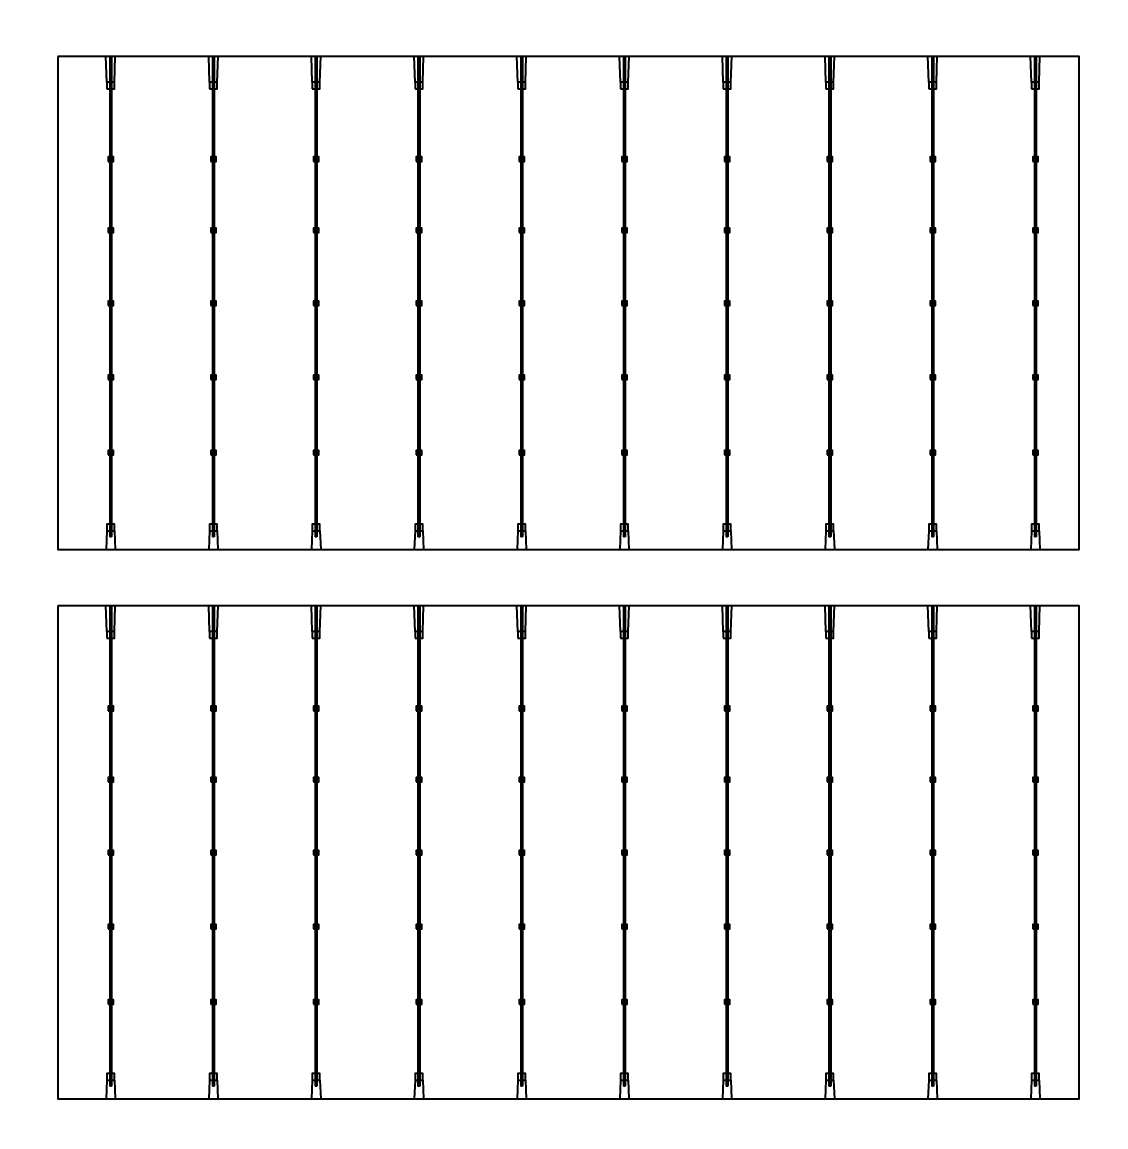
# Model space of a CAD drawing. Header units: millimetres. Extents: x 10297564 to 11610295, y -9287743 to -8409454.
# Drawn here: x 10428762 to 10431307, y -9103410 to -9100815 of the extents above; entities that cross this region are included whole.
import ezdxf

# ---------------------------------------------------------------- set-up
doc = ezdxf.new("R2010")
doc.units = ezdxf.units.MM
doc.header["$LTSCALE"] = 100
doc.layers.add('E1', color=1, linetype='Continuous')
doc.layers.add('Outline', color=5, linetype='Continuous', lineweight=25)
doc.styles.add('HL-S1', font='DotumChe.ttf')
doc.styles.add('MG', font='malgun.ttf')
doc.dimstyles.new('HL-100', dxfattribs={"dimscale": 100, "dimtxt": 3, "dimasz": 4, "dimexe": 2, "dimexo": 2, "dimgap": 1, "dimtad": 1, "dimdec": 0, "dimzin": 0, "dimlunit": 6, "dimtxsty": 'HL-S1', "dimblk": 'DOTSMALL', "dimcen": 4, "dimdle": 2, "dimclrd": 256, "dimclre": 256, "dimclrt": 4, "dimazin": 0, "dimtfac": 1, "dimtdec": 0, "dimtix": 1, "dimtmove": 2, "dimatfit": 3, "dimldrblk": 'DOTSMALL', "dimfxl": 1.5, "dimtolj": 1, "dimtzin": 0, "dimlwd": -1, "dimlwe": -1, "dimarcsym": 0})

# ---------------------------------------------------------------- blocks, each defined once
blk = doc.blocks.new('*D75')
at = {"layer": 'defpoints', "color": 0, "transparency": 16777216}
for p in [(10439230.2, -9073249.8), (10439230.2, -9073249.8), (10423426.7, -9107604.7)]:
    blk.add_point(p, dxfattribs=at)
at = {"layer": 'E1', "color": 1, "transparency": 16777216}
for p, q in [((10439593.6, -9073417), (10439593.6, -9073417)), ((10423593.8, -9107241.3), (10439063, -9073613.2)), ((10423790.1, -9107771.8), (10423790.1, -9107771.8))]:
    blk.add_line(p, q, dxfattribs=at)
for points in [[(10439002.4, -9073585.4), (10439123.6, -9073641.1), (10439230.2, -9073249.8)], [(10423533.3, -9107213.4), (10423654.4, -9107269.1), (10423426.7, -9107604.7)]]:
    blk.add_solid(points, dxfattribs=at)
at = {"layer": 'E1', "color": 7, "transparency": 16777216, "insert": (10430911.1, -9090235.3), "char_height": 500, "attachment_point": 5, "rotation": 65.2972, "style": 'MG'}
blk.add_mtext('\\A1;2711.1', dxfattribs=at)
blk = doc.blocks.new('_DotSmall')
at = {"color": 0, "linetype": 'ByBlock', "const_width": 0.5}
blk.add_lwpolyline([(-0.0625, 0, 1), (0.0625, 0, 1)], format="xyb", close=True, dxfattribs=at)

msp = doc.modelspace()

# ---------------------------------------------------------------- hatches: boundary and pattern name
at = {"true_color": 0x939598}
h = msp.add_hatch(color=252, dxfattribs=at)
h.dxf.hatch_style = 1
h.paths.add_polyline_path([(10428971.8, -9100895.5), (10428967.8, -9100895.5), (10428967.8, -9102023.9), (10428971.8, -9102023.9)])
h = msp.add_hatch(color=252, dxfattribs=at)
h.dxf.hatch_style = 1
h.paths.add_polyline_path([(10429213.1, -9100895.5), (10429209.1, -9100895.5), (10429209.1, -9102023.9), (10429213.1, -9102023.9)])
h = msp.add_hatch(color=252, dxfattribs=at)
h.dxf.hatch_style = 1
h.paths.add_polyline_path([(10429454.4, -9100895.5), (10429450.4, -9100895.5), (10429450.4, -9102023.9), (10429454.4, -9102023.9)])
h = msp.add_hatch(color=252, dxfattribs=at)
h.dxf.hatch_style = 1
h.paths.add_polyline_path([(10429695.7, -9100895.5), (10429691.7, -9100895.5), (10429691.7, -9102023.9), (10429695.7, -9102023.9)])
h = msp.add_hatch(color=252, dxfattribs=at)
h.dxf.hatch_style = 1
h.paths.add_polyline_path([(10429937.1, -9100895.5), (10429933, -9100895.5), (10429933, -9102023.9), (10429937.1, -9102023.9)])
h = msp.add_hatch(color=252, dxfattribs=at)
h.dxf.hatch_style = 1
h.paths.add_polyline_path([(10430178.4, -9100895.5), (10430174.3, -9100895.5), (10430174.3, -9102023.9), (10430178.4, -9102023.9)])
h = msp.add_hatch(color=252, dxfattribs=at)
h.dxf.hatch_style = 1
h.paths.add_polyline_path([(10430419.7, -9100895.5), (10430415.6, -9100895.5), (10430415.6, -9102023.9), (10430419.7, -9102023.9)])
h = msp.add_hatch(color=252, dxfattribs=at)
h.dxf.hatch_style = 1
h.paths.add_polyline_path([(10430661, -9100895.5), (10430656.9, -9100895.5), (10430656.9, -9102023.9), (10430661, -9102023.9)])
h = msp.add_hatch(color=252, dxfattribs=at)
h.dxf.hatch_style = 1
h.paths.add_polyline_path([(10430902.3, -9100895.5), (10430898.2, -9100895.5), (10430898.2, -9102023.9), (10430902.3, -9102023.9)])
h = msp.add_hatch(color=252, dxfattribs=at)
h.dxf.hatch_style = 1
h.paths.add_polyline_path([(10431143.6, -9100895.5), (10431139.5, -9100895.5), (10431139.5, -9102023.9), (10431143.6, -9102023.9)])
h = msp.add_hatch(color=252, dxfattribs=at)
h.dxf.hatch_style = 1
h.paths.add_polyline_path([(10428971.8, -9102185.7), (10428967.8, -9102185.7), (10428967.8, -9103314.1), (10428971.8, -9103314.1)])
h = msp.add_hatch(color=252, dxfattribs=at)
h.dxf.hatch_style = 1
h.paths.add_polyline_path([(10429213.1, -9102185.7), (10429209.1, -9102185.7), (10429209.1, -9103314.1), (10429213.1, -9103314.1)])
h = msp.add_hatch(color=252, dxfattribs=at)
h.dxf.hatch_style = 1
h.paths.add_polyline_path([(10429454.4, -9102185.7), (10429450.4, -9102185.7), (10429450.4, -9103314.1), (10429454.4, -9103314.1)])
h = msp.add_hatch(color=252, dxfattribs=at)
h.dxf.hatch_style = 1
h.paths.add_polyline_path([(10429695.7, -9102185.7), (10429691.7, -9102185.7), (10429691.7, -9103314.1), (10429695.7, -9103314.1)])
h = msp.add_hatch(color=252, dxfattribs=at)
h.dxf.hatch_style = 1
h.paths.add_polyline_path([(10429937.1, -9102185.7), (10429933, -9102185.7), (10429933, -9103314.1), (10429937.1, -9103314.1)])
h = msp.add_hatch(color=252, dxfattribs=at)
h.dxf.hatch_style = 1
h.paths.add_polyline_path([(10430178.4, -9102185.7), (10430174.3, -9102185.7), (10430174.3, -9103314.1), (10430178.4, -9103314.1)])
h = msp.add_hatch(color=252, dxfattribs=at)
h.dxf.hatch_style = 1
h.paths.add_polyline_path([(10430419.7, -9102185.7), (10430415.6, -9102185.7), (10430415.6, -9103314.1), (10430419.7, -9103314.1)])
h = msp.add_hatch(color=252, dxfattribs=at)
h.dxf.hatch_style = 1
h.paths.add_polyline_path([(10430661, -9102185.7), (10430656.9, -9102185.7), (10430656.9, -9103314.1), (10430661, -9103314.1)])
h = msp.add_hatch(color=252, dxfattribs=at)
h.dxf.hatch_style = 1
h.paths.add_polyline_path([(10430902.3, -9102185.7), (10430898.2, -9102185.7), (10430898.2, -9103314.1), (10430902.3, -9103314.1)])
h = msp.add_hatch(color=252, dxfattribs=at)
h.dxf.hatch_style = 1
h.paths.add_polyline_path([(10431143.6, -9102185.7), (10431139.5, -9102185.7), (10431139.5, -9103314.1), (10431143.6, -9103314.1)])

# ---------------------------------------------------------------- linework, layer by layer
for p, q in [((10428960.7, -9100955.8), (10428958.8, -9100895.5)), ((10428967.8, -9100895.5), (10428967.8, -9102023.9)), ((10428971.8, -9100895.5), (10428971.8, -9102023.9)), ((10428978.9, -9100955.8), (10428980.8, -9100895.5)), ((10429202, -9100955.8), (10429200.1, -9100895.5)), ((10429209.1, -9100895.5), (10429209.1, -9102023.9)), ((10429213.1, -9100895.5), (10429213.1, -9102023.9)), ((10429220.2, -9100955.8), (10429222.1, -9100895.5)), ((10429443.4, -9100955.8), (10429441.4, -9100895.5)), ((10429450.4, -9100895.5), (10429450.4, -9102023.9)), ((10429454.4, -9100895.5), (10429454.4, -9102023.9)), ((10429461.5, -9100955.8), (10429463.5, -9100895.5)), ((10429684.7, -9100955.8), (10429682.7, -9100895.5)), ((10429691.7, -9100895.5), (10429691.7, -9102023.9)), ((10429695.7, -9100895.5), (10429695.7, -9102023.9)), ((10429702.8, -9100955.8), (10429704.8, -9100895.5)), ((10429926, -9100955.8), (10429924, -9100895.5)), ((10429933, -9100895.5), (10429933, -9102023.9)), ((10429937.1, -9100895.5), (10429937.1, -9102023.9)), ((10429944.1, -9100955.8), (10429946.1, -9100895.5)), ((10430167.3, -9100955.8), (10430165.3, -9100895.5)), ((10430174.3, -9100895.5), (10430174.3, -9102023.9)), ((10430178.4, -9100895.5), (10430178.4, -9102023.9)), ((10430185.4, -9100955.8), (10430187.4, -9100895.5)), ((10430408.6, -9100955.8), (10430406.6, -9100895.5)), ((10430415.6, -9100895.5), (10430415.6, -9102023.9)), ((10430419.7, -9100895.5), (10430419.7, -9102023.9)), ((10430426.7, -9100955.8), (10430428.7, -9100895.5)), ((10430649.9, -9100955.8), (10430647.9, -9100895.5)), ((10430656.9, -9100895.5), (10430656.9, -9102023.9)), ((10430661, -9100895.5), (10430661, -9102023.9)), ((10430668, -9100955.8), (10430670, -9100895.5)), ((10430891.2, -9100955.8), (10430889.2, -9100895.5)), ((10430898.2, -9100895.5), (10430898.2, -9102023.9)), ((10430902.3, -9100895.5), (10430902.3, -9102023.9)), ((10430909.3, -9100955.8), (10430911.3, -9100895.5)), ((10431132.5, -9100955.8), (10431130.5, -9100895.5)), ((10431139.5, -9100895.5), (10431139.5, -9102023.9)), ((10431143.6, -9100895.5), (10431143.6, -9102023.9)), ((10431150.6, -9100955.8), (10431152.6, -9100895.5)), ((10428969.4, -9100956.5), (10428969.4, -9101298.7)), ((10428970.2, -9100956.5), (10428970.2, -9101298.7)), ((10429210.7, -9100956.5), (10429210.7, -9101298.7)), ((10429211.5, -9100956.5), (10429211.5, -9101298.7)), ((10429452, -9100956.5), (10429452, -9101470)), ((10429452.8, -9100956.5), (10429452.8, -9101470)), ((10429693.3, -9100956.5), (10429693.3, -9101470)), ((10429694.1, -9100956.5), (10429694.1, -9101470)), ((10429934.6, -9100956.5), (10429934.6, -9101470)), ((10429935.5, -9100956.5), (10429935.5, -9101470)), ((10430175.9, -9100956.5), (10430175.9, -9101470)), ((10430176.8, -9100956.5), (10430176.8, -9101470)), ((10430417.2, -9100956.5), (10430417.2, -9101470)), ((10430418.1, -9100956.5), (10430418.1, -9101470)), ((10430658.5, -9100956.5), (10430658.5, -9101470)), ((10430659.4, -9100956.5), (10430659.4, -9101470)), ((10430899.8, -9100956.5), (10430899.8, -9101470)), ((10430900.7, -9100956.5), (10430900.7, -9101470)), ((10431141.1, -9100956.5), (10431141.1, -9101470)), ((10431142, -9100956.5), (10431142, -9101470)), ((10428969.4, -9101309.2), (10428969.4, -9101470)), ((10428970.2, -9101309.2), (10428970.2, -9101470)), ((10429210.7, -9101309.2), (10429210.7, -9101470)), ((10429211.5, -9101309.2), (10429211.5, -9101470)), ((10428969.4, -9101480.5), (10428969.4, -9101644.1)), ((10428970.2, -9101480.5), (10428970.2, -9101644.1)), ((10429210.7, -9101480.5), (10429210.7, -9101821)), ((10429211.5, -9101480.5), (10429211.5, -9101821)), ((10429452, -9101480.5), (10429452, -9101821)), ((10429452.8, -9101480.5), (10429452.8, -9101821)), ((10429693.3, -9101480.5), (10429693.3, -9101821)), ((10429694.1, -9101480.5), (10429694.1, -9101821)), ((10429934.6, -9101480.5), (10429934.6, -9101821)), ((10429935.5, -9101480.5), (10429935.5, -9101821)), ((10430175.9, -9101480.5), (10430175.9, -9101821)), ((10430176.8, -9101480.5), (10430176.8, -9101821)), ((10430417.2, -9101480.5), (10430417.2, -9101821)), ((10430418.1, -9101480.5), (10430418.1, -9101821)), ((10430658.5, -9101480.5), (10430658.5, -9101821)), ((10430659.4, -9101480.5), (10430659.4, -9101821)), ((10430899.8, -9101480.5), (10430899.8, -9101821)), ((10430900.7, -9101480.5), (10430900.7, -9101821)), ((10431141.1, -9101480.5), (10431141.1, -9101821)), ((10431142, -9101480.5), (10431142, -9101821)), ((10428969.4, -9101654.6), (10428969.4, -9101821)), ((10428970.2, -9101654.6), (10428970.2, -9101821)), ((10428969.4, -9101831.4), (10428969.4, -9101993.9)), ((10428970.2, -9101831.4), (10428970.2, -9101993.9)), ((10429210.7, -9101831.4), (10429210.7, -9101993.9)), ((10429211.5, -9101831.4), (10429211.5, -9101993.9)), ((10429452, -9101831.4), (10429452, -9101993.9)), ((10429452.8, -9101831.4), (10429452.8, -9101993.9)), ((10429693.3, -9101831.4), (10429693.3, -9101993.9)), ((10429694.1, -9101831.4), (10429694.1, -9101993.9)), ((10429934.6, -9101831.4), (10429934.6, -9101993.9)), ((10429935.5, -9101831.4), (10429935.5, -9101993.9)), ((10430175.9, -9101831.4), (10430175.9, -9101993.9)), ((10430176.8, -9101831.4), (10430176.8, -9101993.9)), ((10430417.2, -9101831.4), (10430417.2, -9101993.9)), ((10430418.1, -9101831.4), (10430418.1, -9101993.9)), ((10430658.5, -9101831.4), (10430658.5, -9101993.9)), ((10430659.4, -9101831.4), (10430659.4, -9101993.9)), ((10430899.8, -9101831.4), (10430899.8, -9101993.9)), ((10430900.7, -9101831.4), (10430900.7, -9101993.9)), ((10431141.1, -9101831.4), (10431141.1, -9101993.9)), ((10431142, -9101831.4), (10431142, -9101993.9)), ((10428960.7, -9102010), (10428959.1, -9102053.2)), ((10428978.9, -9102010), (10428980.6, -9102053.2)), ((10429202, -9102010), (10429200.4, -9102053.2)), ((10429220.2, -9102010), (10429221.9, -9102053.2)), ((10429443.4, -9102010), (10429441.7, -9102053.2)), ((10429461.5, -9102010), (10429463.2, -9102053.2)), ((10429684.7, -9102010), (10429683, -9102053.2)), ((10429702.8, -9102010), (10429704.5, -9102053.2)), ((10429926, -9102010), (10429924.3, -9102053.2)), ((10429944.1, -9102010), (10429945.8, -9102053.2)), ((10430167.3, -9102010), (10430165.6, -9102053.2)), ((10430185.4, -9102010), (10430187.1, -9102053.2)), ((10430408.6, -9102010), (10430406.9, -9102053.2)), ((10430426.7, -9102010), (10430428.4, -9102053.2)), ((10430649.9, -9102010), (10430648.2, -9102053.2)), ((10430668, -9102010), (10430669.7, -9102053.2)), ((10430891.2, -9102010), (10430889.5, -9102053.2)), ((10430909.3, -9102010), (10430911, -9102053.2)), ((10431132.5, -9102010), (10431130.8, -9102053.2)), ((10431150.6, -9102010), (10431152.3, -9102053.2)), ((10428971.8, -9102023.9), (10428967.8, -9102023.9)), ((10429213.1, -9102023.9), (10429209.1, -9102023.9)), ((10429454.4, -9102023.9), (10429450.4, -9102023.9)), ((10429695.7, -9102023.9), (10429691.7, -9102023.9)), ((10429937.1, -9102023.9), (10429933, -9102023.9)), ((10430178.4, -9102023.9), (10430174.3, -9102023.9)), ((10430419.7, -9102023.9), (10430415.6, -9102023.9)), ((10430661, -9102023.9), (10430656.9, -9102023.9)), ((10430902.3, -9102023.9), (10430898.2, -9102023.9)), ((10431143.6, -9102023.9), (10431139.5, -9102023.9)), ((10428960.7, -9102246), (10428958.8, -9102185.7)), ((10428967.8, -9102185.7), (10428967.8, -9103314.1)), ((10428971.8, -9102185.7), (10428971.8, -9103314.1)), ((10428978.9, -9102246), (10428980.8, -9102185.7)), ((10429202, -9102246), (10429200.1, -9102185.7)), ((10429209.1, -9102185.7), (10429209.1, -9103314.1)), ((10429213.1, -9102185.7), (10429213.1, -9103314.1)), ((10429220.2, -9102246), (10429222.1, -9102185.7)), ((10429443.4, -9102246), (10429441.4, -9102185.7)), ((10429450.4, -9102185.7), (10429450.4, -9103314.1)), ((10429454.4, -9102185.7), (10429454.4, -9103314.1)), ((10429461.5, -9102246), (10429463.5, -9102185.7)), ((10429684.7, -9102246), (10429682.7, -9102185.7)), ((10429691.7, -9102185.7), (10429691.7, -9103314.1)), ((10429695.7, -9102185.7), (10429695.7, -9103314.1)), ((10429702.8, -9102246), (10429704.8, -9102185.7)), ((10429926, -9102246), (10429924, -9102185.7)), ((10429933, -9102185.7), (10429933, -9103314.1)), ((10429937.1, -9102185.7), (10429937.1, -9103314.1)), ((10429944.1, -9102246), (10429946.1, -9102185.7)), ((10430167.3, -9102246), (10430165.3, -9102185.7)), ((10430174.3, -9102185.7), (10430174.3, -9103314.1)), ((10430178.4, -9102185.7), (10430178.4, -9103314.1)), ((10430185.4, -9102246), (10430187.4, -9102185.7)), ((10430408.6, -9102246), (10430406.6, -9102185.7)), ((10430415.6, -9102185.7), (10430415.6, -9103314.1)), ((10430419.7, -9102185.7), (10430419.7, -9103314.1)), ((10430426.7, -9102246), (10430428.7, -9102185.7)), ((10430649.9, -9102246), (10430647.9, -9102185.7)), ((10430656.9, -9102185.7), (10430656.9, -9103314.1)), ((10430661, -9102185.7), (10430661, -9103314.1)), ((10430668, -9102246), (10430670, -9102185.7)), ((10430891.2, -9102246), (10430889.2, -9102185.7)), ((10430898.2, -9102185.7), (10430898.2, -9103314.1)), ((10430902.3, -9102185.7), (10430902.3, -9103314.1)), ((10430909.3, -9102246), (10430911.3, -9102185.7)), ((10431132.5, -9102246), (10431130.5, -9102185.7)), ((10431139.5, -9102185.7), (10431139.5, -9103314.1)), ((10431143.6, -9102185.7), (10431143.6, -9103314.1)), ((10431150.6, -9102246), (10431152.6, -9102185.7)), ((10428969.4, -9102246.7), (10428969.4, -9102589)), ((10428970.2, -9102246.7), (10428970.2, -9102589)), ((10429210.7, -9102246.7), (10429210.7, -9102589)), ((10429211.5, -9102246.7), (10429211.5, -9102589)), ((10429452, -9102246.7), (10429452, -9102760.3)), ((10429452.8, -9102246.7), (10429452.8, -9102760.3)), ((10429693.3, -9102246.7), (10429693.3, -9102760.3)), ((10429694.1, -9102246.7), (10429694.1, -9102760.3)), ((10429934.6, -9102246.7), (10429934.6, -9102760.3)), ((10429935.5, -9102246.7), (10429935.5, -9102760.3)), ((10430175.9, -9102246.7), (10430175.9, -9102760.3)), ((10430176.8, -9102246.7), (10430176.8, -9102760.3)), ((10430417.2, -9102246.7), (10430417.2, -9102760.3)), ((10430418.1, -9102246.7), (10430418.1, -9102760.3)), ((10430658.5, -9102246.7), (10430658.5, -9102760.3)), ((10430659.4, -9102246.7), (10430659.4, -9102760.3)), ((10430899.8, -9102246.7), (10430899.8, -9102760.3)), ((10430900.7, -9102246.7), (10430900.7, -9102760.3)), ((10431141.1, -9102246.7), (10431141.1, -9102760.3)), ((10431142, -9102246.7), (10431142, -9102760.3)), ((10428969.4, -9102599.4), (10428969.4, -9102760.3)), ((10428970.2, -9102599.4), (10428970.2, -9102760.3)), ((10429210.7, -9102599.4), (10429210.7, -9102760.3)), ((10429211.5, -9102599.4), (10429211.5, -9102760.3)), ((10428969.4, -9102770.7), (10428969.4, -9102934.3)), ((10428970.2, -9102770.7), (10428970.2, -9102934.3)), ((10429210.7, -9102770.7), (10429210.7, -9103111.2)), ((10429211.5, -9102770.7), (10429211.5, -9103111.2)), ((10429452, -9102770.7), (10429452, -9103111.2)), ((10429452.8, -9102770.7), (10429452.8, -9103111.2)), ((10429693.3, -9102770.7), (10429693.3, -9103111.2)), ((10429694.1, -9102770.7), (10429694.1, -9103111.2)), ((10429934.6, -9102770.7), (10429934.6, -9103111.2)), ((10429935.5, -9102770.7), (10429935.5, -9103111.2)), ((10430175.9, -9102770.7), (10430175.9, -9103111.2)), ((10430176.8, -9102770.7), (10430176.8, -9103111.2)), ((10430417.2, -9102770.7), (10430417.2, -9103111.2)), ((10430418.1, -9102770.7), (10430418.1, -9103111.2)), ((10430658.5, -9102770.7), (10430658.5, -9103111.2)), ((10430659.4, -9102770.7), (10430659.4, -9103111.2)), ((10430899.8, -9102770.7), (10430899.8, -9103111.2)), ((10430900.7, -9102770.7), (10430900.7, -9103111.2)), ((10431141.1, -9102770.7), (10431141.1, -9103111.2)), ((10431142, -9102770.7), (10431142, -9103111.2)), ((10428969.4, -9102944.8), (10428969.4, -9103111.2)), ((10428970.2, -9102944.8), (10428970.2, -9103111.2)), ((10428969.4, -9103121.7), (10428969.4, -9103284.2)), ((10428970.2, -9103121.7), (10428970.2, -9103284.2)), ((10429210.7, -9103121.7), (10429210.7, -9103284.2)), ((10429211.5, -9103121.7), (10429211.5, -9103284.2)), ((10429452, -9103121.7), (10429452, -9103284.2)), ((10429452.8, -9103121.7), (10429452.8, -9103284.2)), ((10429693.3, -9103121.7), (10429693.3, -9103284.2)), ((10429694.1, -9103121.7), (10429694.1, -9103284.2)), ((10429934.6, -9103121.7), (10429934.6, -9103284.2)), ((10429935.5, -9103121.7), (10429935.5, -9103284.2)), ((10430175.9, -9103121.7), (10430175.9, -9103284.2)), ((10430176.8, -9103121.7), (10430176.8, -9103284.2)), ((10430417.2, -9103121.7), (10430417.2, -9103284.2)), ((10430418.1, -9103121.7), (10430418.1, -9103284.2)), ((10430658.5, -9103121.7), (10430658.5, -9103284.2)), ((10430659.4, -9103121.7), (10430659.4, -9103284.2)), ((10430899.8, -9103121.7), (10430899.8, -9103284.2)), ((10430900.7, -9103121.7), (10430900.7, -9103284.2)), ((10431141.1, -9103121.7), (10431141.1, -9103284.2)), ((10431142, -9103121.7), (10431142, -9103284.2)), ((10428960.7, -9103300.2), (10428959.1, -9103343.4)), ((10428978.9, -9103300.2), (10428980.6, -9103343.4)), ((10429202, -9103300.2), (10429200.4, -9103343.4)), ((10429220.2, -9103300.2), (10429221.9, -9103343.4)), ((10429443.4, -9103300.2), (10429441.7, -9103343.4)), ((10429461.5, -9103300.2), (10429463.2, -9103343.4)), ((10429684.7, -9103300.2), (10429683, -9103343.4)), ((10429702.8, -9103300.2), (10429704.5, -9103343.4)), ((10429926, -9103300.2), (10429924.3, -9103343.4)), ((10429944.1, -9103300.2), (10429945.8, -9103343.4)), ((10430167.3, -9103300.2), (10430165.6, -9103343.4)), ((10430185.4, -9103300.2), (10430187.1, -9103343.4)), ((10430408.6, -9103300.2), (10430406.9, -9103343.4)), ((10430426.7, -9103300.2), (10430428.4, -9103343.4)), ((10430649.9, -9103300.2), (10430648.2, -9103343.4)), ((10430668, -9103300.2), (10430669.7, -9103343.4)), ((10430891.2, -9103300.2), (10430889.5, -9103343.4)), ((10430909.3, -9103300.2), (10430911, -9103343.4)), ((10431132.5, -9103300.2), (10431130.8, -9103343.4)), ((10431150.6, -9103300.2), (10431152.3, -9103343.4)), ((10428971.8, -9103314.1), (10428967.8, -9103314.1)), ((10429213.1, -9103314.1), (10429209.1, -9103314.1)), ((10429454.4, -9103314.1), (10429450.4, -9103314.1)), ((10429695.7, -9103314.1), (10429691.7, -9103314.1)), ((10429937.1, -9103314.1), (10429933, -9103314.1)), ((10430178.4, -9103314.1), (10430174.3, -9103314.1)), ((10430419.7, -9103314.1), (10430415.6, -9103314.1)), ((10430661, -9103314.1), (10430656.9, -9103314.1)), ((10430902.3, -9103314.1), (10430898.2, -9103314.1)), ((10431143.6, -9103314.1), (10431139.5, -9103314.1))]:
    msp.add_line(p, q)
at = {"color": 4}
for points in [[(10428960.7, -9100971.8), (10428978.9, -9100971.8), (10428978.9, -9100955.8), (10428960.7, -9100955.8)], [(10429202, -9100971.8), (10429220.2, -9100971.8), (10429220.2, -9100955.8), (10429202, -9100955.8)], [(10429443.4, -9100971.8), (10429461.5, -9100971.8), (10429461.5, -9100955.8), (10429443.4, -9100955.8)], [(10429684.7, -9100971.8), (10429702.8, -9100971.8), (10429702.8, -9100955.8), (10429684.7, -9100955.8)], [(10429926, -9100971.8), (10429944.1, -9100971.8), (10429944.1, -9100955.8), (10429926, -9100955.8)], [(10430167.3, -9100971.8), (10430185.4, -9100971.8), (10430185.4, -9100955.8), (10430167.3, -9100955.8)], [(10430408.6, -9100971.8), (10430426.7, -9100971.8), (10430426.7, -9100955.8), (10430408.6, -9100955.8)], [(10430649.9, -9100971.8), (10430668, -9100971.8), (10430668, -9100955.8), (10430649.9, -9100955.8)], [(10430891.2, -9100971.8), (10430909.3, -9100971.8), (10430909.3, -9100955.8), (10430891.2, -9100955.8)], [(10431132.5, -9100971.8), (10431150.6, -9100971.8), (10431150.6, -9100955.8), (10431132.5, -9100955.8)], [(10428963.9, -9101142.1), (10428976.4, -9101142.1), (10428976.4, -9101131.6), (10428963.9, -9101131.6)], [(10429205.2, -9101142.1), (10429217.7, -9101142.1), (10429217.7, -9101131.6), (10429205.2, -9101131.6)], [(10429446.5, -9101142.1), (10429459, -9101142.1), (10429459, -9101131.6), (10429446.5, -9101131.6)], [(10429687.8, -9101142.1), (10429700.4, -9101142.1), (10429700.4, -9101131.6), (10429687.8, -9101131.6)], [(10429929.1, -9101142.1), (10429941.7, -9101142.1), (10429941.7, -9101131.6), (10429929.1, -9101131.6)], [(10430170.4, -9101142.1), (10430183, -9101142.1), (10430183, -9101131.6), (10430170.4, -9101131.6)], [(10430411.7, -9101142.1), (10430424.3, -9101142.1), (10430424.3, -9101131.6), (10430411.7, -9101131.6)], [(10430653, -9101142.1), (10430665.6, -9101142.1), (10430665.6, -9101131.6), (10430653, -9101131.6)], [(10430894.3, -9101142.1), (10430906.9, -9101142.1), (10430906.9, -9101131.6), (10430894.3, -9101131.6)], [(10431135.6, -9101142.1), (10431148.2, -9101142.1), (10431148.2, -9101131.6), (10431135.6, -9101131.6)], [(10428963.9, -9101309.2), (10428976.4, -9101309.2), (10428976.4, -9101298.7), (10428963.9, -9101298.7)], [(10429205.2, -9101309.2), (10429217.7, -9101309.2), (10429217.7, -9101298.7), (10429205.2, -9101298.7)], [(10429446.5, -9101309.2), (10429459, -9101309.2), (10429459, -9101298.7), (10429446.5, -9101298.7)], [(10429687.8, -9101309.2), (10429700.4, -9101309.2), (10429700.4, -9101298.7), (10429687.8, -9101298.7)], [(10429929.1, -9101309.2), (10429941.7, -9101309.2), (10429941.7, -9101298.7), (10429929.1, -9101298.7)], [(10430170.4, -9101309.2), (10430183, -9101309.2), (10430183, -9101298.7), (10430170.4, -9101298.7)], [(10430411.7, -9101309.2), (10430424.3, -9101309.2), (10430424.3, -9101298.7), (10430411.7, -9101298.7)], [(10430653, -9101309.2), (10430665.6, -9101309.2), (10430665.6, -9101298.7), (10430653, -9101298.7)], [(10430894.3, -9101309.2), (10430906.9, -9101309.2), (10430906.9, -9101298.7), (10430894.3, -9101298.7)], [(10431135.6, -9101309.2), (10431148.2, -9101309.2), (10431148.2, -9101298.7), (10431135.6, -9101298.7)], [(10428963.9, -9101480.5), (10428976.4, -9101480.5), (10428976.4, -9101470), (10428963.9, -9101470)], [(10429205.2, -9101480.5), (10429217.7, -9101480.5), (10429217.7, -9101470), (10429205.2, -9101470)], [(10429446.5, -9101480.5), (10429459, -9101480.5), (10429459, -9101470), (10429446.5, -9101470)], [(10429687.8, -9101480.5), (10429700.4, -9101480.5), (10429700.4, -9101470), (10429687.8, -9101470)], [(10429929.1, -9101480.5), (10429941.7, -9101480.5), (10429941.7, -9101470), (10429929.1, -9101470)], [(10430170.4, -9101480.5), (10430183, -9101480.5), (10430183, -9101470), (10430170.4, -9101470)], [(10430411.7, -9101480.5), (10430424.3, -9101480.5), (10430424.3, -9101470), (10430411.7, -9101470)], [(10430653, -9101480.5), (10430665.6, -9101480.5), (10430665.6, -9101470), (10430653, -9101470)], [(10430894.3, -9101480.5), (10430906.9, -9101480.5), (10430906.9, -9101470), (10430894.3, -9101470)], [(10431135.6, -9101480.5), (10431148.2, -9101480.5), (10431148.2, -9101470), (10431135.6, -9101470)], [(10428963.9, -9101654.6), (10428976.4, -9101654.6), (10428976.4, -9101644.1), (10428963.9, -9101644.1)], [(10429205.2, -9101654.6), (10429217.7, -9101654.6), (10429217.7, -9101644.1), (10429205.2, -9101644.1)], [(10429446.5, -9101654.6), (10429459, -9101654.6), (10429459, -9101644.1), (10429446.5, -9101644.1)], [(10429687.8, -9101654.6), (10429700.4, -9101654.6), (10429700.4, -9101644.1), (10429687.8, -9101644.1)], [(10429929.1, -9101654.6), (10429941.7, -9101654.6), (10429941.7, -9101644.1), (10429929.1, -9101644.1)], [(10430170.4, -9101654.6), (10430183, -9101654.6), (10430183, -9101644.1), (10430170.4, -9101644.1)], [(10430411.7, -9101654.6), (10430424.3, -9101654.6), (10430424.3, -9101644.1), (10430411.7, -9101644.1)], [(10430653, -9101654.6), (10430665.6, -9101654.6), (10430665.6, -9101644.1), (10430653, -9101644.1)], [(10430894.3, -9101654.6), (10430906.9, -9101654.6), (10430906.9, -9101644.1), (10430894.3, -9101644.1)], [(10431135.6, -9101654.6), (10431148.2, -9101654.6), (10431148.2, -9101644.1), (10431135.6, -9101644.1)], [(10428963.9, -9101831.4), (10428976.4, -9101831.4), (10428976.4, -9101821), (10428963.9, -9101821)], [(10429205.2, -9101831.4), (10429217.7, -9101831.4), (10429217.7, -9101821), (10429205.2, -9101821)], [(10429446.5, -9101831.4), (10429459, -9101831.4), (10429459, -9101821), (10429446.5, -9101821)], [(10429687.8, -9101831.4), (10429700.4, -9101831.4), (10429700.4, -9101821), (10429687.8, -9101821)], [(10429929.1, -9101831.4), (10429941.7, -9101831.4), (10429941.7, -9101821), (10429929.1, -9101821)], [(10430170.4, -9101831.4), (10430183, -9101831.4), (10430183, -9101821), (10430170.4, -9101821)], [(10430411.7, -9101831.4), (10430424.3, -9101831.4), (10430424.3, -9101821), (10430411.7, -9101821)], [(10430653, -9101831.4), (10430665.6, -9101831.4), (10430665.6, -9101821), (10430653, -9101821)], [(10430894.3, -9101831.4), (10430906.9, -9101831.4), (10430906.9, -9101821), (10430894.3, -9101821)], [(10431135.6, -9101831.4), (10431148.2, -9101831.4), (10431148.2, -9101821), (10431135.6, -9101821)], [(10428960.7, -9102010), (10428978.9, -9102010), (10428978.9, -9101993.9), (10428960.7, -9101993.9)], [(10429202, -9102010), (10429220.2, -9102010), (10429220.2, -9101993.9), (10429202, -9101993.9)], [(10429443.4, -9102010), (10429461.5, -9102010), (10429461.5, -9101993.9), (10429443.4, -9101993.9)], [(10429684.7, -9102010), (10429702.8, -9102010), (10429702.8, -9101993.9), (10429684.7, -9101993.9)], [(10429926, -9102010), (10429944.1, -9102010), (10429944.1, -9101993.9), (10429926, -9101993.9)], [(10430167.3, -9102010), (10430185.4, -9102010), (10430185.4, -9101993.9), (10430167.3, -9101993.9)], [(10430408.6, -9102010), (10430426.7, -9102010), (10430426.7, -9101993.9), (10430408.6, -9101993.9)], [(10430649.9, -9102010), (10430668, -9102010), (10430668, -9101993.9), (10430649.9, -9101993.9)], [(10430891.2, -9102010), (10430909.3, -9102010), (10430909.3, -9101993.9), (10430891.2, -9101993.9)], [(10431132.5, -9102010), (10431150.6, -9102010), (10431150.6, -9101993.9), (10431132.5, -9101993.9)], [(10428960.7, -9102262), (10428978.9, -9102262), (10428978.9, -9102246), (10428960.7, -9102246)], [(10429202, -9102262), (10429220.2, -9102262), (10429220.2, -9102246), (10429202, -9102246)], [(10429443.4, -9102262), (10429461.5, -9102262), (10429461.5, -9102246), (10429443.4, -9102246)], [(10429684.7, -9102262), (10429702.8, -9102262), (10429702.8, -9102246), (10429684.7, -9102246)], [(10429926, -9102262), (10429944.1, -9102262), (10429944.1, -9102246), (10429926, -9102246)], [(10430167.3, -9102262), (10430185.4, -9102262), (10430185.4, -9102246), (10430167.3, -9102246)], [(10430408.6, -9102262), (10430426.7, -9102262), (10430426.7, -9102246), (10430408.6, -9102246)], [(10430649.9, -9102262), (10430668, -9102262), (10430668, -9102246), (10430649.9, -9102246)], [(10430891.2, -9102262), (10430909.3, -9102262), (10430909.3, -9102246), (10430891.2, -9102246)], [(10431132.5, -9102262), (10431150.6, -9102262), (10431150.6, -9102246), (10431132.5, -9102246)], [(10428963.9, -9102432.3), (10428976.4, -9102432.3), (10428976.4, -9102421.9), (10428963.9, -9102421.9)], [(10429205.2, -9102432.3), (10429217.7, -9102432.3), (10429217.7, -9102421.9), (10429205.2, -9102421.9)], [(10429446.5, -9102432.3), (10429459, -9102432.3), (10429459, -9102421.9), (10429446.5, -9102421.9)], [(10429687.8, -9102432.3), (10429700.4, -9102432.3), (10429700.4, -9102421.9), (10429687.8, -9102421.9)], [(10429929.1, -9102432.3), (10429941.7, -9102432.3), (10429941.7, -9102421.9), (10429929.1, -9102421.9)], [(10430170.4, -9102432.3), (10430183, -9102432.3), (10430183, -9102421.9), (10430170.4, -9102421.9)], [(10430411.7, -9102432.3), (10430424.3, -9102432.3), (10430424.3, -9102421.9), (10430411.7, -9102421.9)], [(10430653, -9102432.3), (10430665.6, -9102432.3), (10430665.6, -9102421.9), (10430653, -9102421.9)], [(10430894.3, -9102432.3), (10430906.9, -9102432.3), (10430906.9, -9102421.9), (10430894.3, -9102421.9)], [(10431135.6, -9102432.3), (10431148.2, -9102432.3), (10431148.2, -9102421.9), (10431135.6, -9102421.9)], [(10428963.9, -9102599.4), (10428976.4, -9102599.4), (10428976.4, -9102589), (10428963.9, -9102589)], [(10429205.2, -9102599.4), (10429217.7, -9102599.4), (10429217.7, -9102589), (10429205.2, -9102589)], [(10429446.5, -9102599.4), (10429459, -9102599.4), (10429459, -9102589), (10429446.5, -9102589)], [(10429687.8, -9102599.4), (10429700.4, -9102599.4), (10429700.4, -9102589), (10429687.8, -9102589)], [(10429929.1, -9102599.4), (10429941.7, -9102599.4), (10429941.7, -9102589), (10429929.1, -9102589)], [(10430170.4, -9102599.4), (10430183, -9102599.4), (10430183, -9102589), (10430170.4, -9102589)], [(10430411.7, -9102599.4), (10430424.3, -9102599.4), (10430424.3, -9102589), (10430411.7, -9102589)], [(10430653, -9102599.4), (10430665.6, -9102599.4), (10430665.6, -9102589), (10430653, -9102589)], [(10430894.3, -9102599.4), (10430906.9, -9102599.4), (10430906.9, -9102589), (10430894.3, -9102589)], [(10431135.6, -9102599.4), (10431148.2, -9102599.4), (10431148.2, -9102589), (10431135.6, -9102589)], [(10428963.9, -9102770.7), (10428976.4, -9102770.7), (10428976.4, -9102760.3), (10428963.9, -9102760.3)], [(10429205.2, -9102770.7), (10429217.7, -9102770.7), (10429217.7, -9102760.3), (10429205.2, -9102760.3)], [(10429446.5, -9102770.7), (10429459, -9102770.7), (10429459, -9102760.3), (10429446.5, -9102760.3)], [(10429687.8, -9102770.7), (10429700.4, -9102770.7), (10429700.4, -9102760.3), (10429687.8, -9102760.3)], [(10429929.1, -9102770.7), (10429941.7, -9102770.7), (10429941.7, -9102760.3), (10429929.1, -9102760.3)], [(10430170.4, -9102770.7), (10430183, -9102770.7), (10430183, -9102760.3), (10430170.4, -9102760.3)], [(10430411.7, -9102770.7), (10430424.3, -9102770.7), (10430424.3, -9102760.3), (10430411.7, -9102760.3)], [(10430653, -9102770.7), (10430665.6, -9102770.7), (10430665.6, -9102760.3), (10430653, -9102760.3)], [(10430894.3, -9102770.7), (10430906.9, -9102770.7), (10430906.9, -9102760.3), (10430894.3, -9102760.3)], [(10431135.6, -9102770.7), (10431148.2, -9102770.7), (10431148.2, -9102760.3), (10431135.6, -9102760.3)], [(10428963.9, -9102944.8), (10428976.4, -9102944.8), (10428976.4, -9102934.3), (10428963.9, -9102934.3)], [(10429205.2, -9102944.8), (10429217.7, -9102944.8), (10429217.7, -9102934.3), (10429205.2, -9102934.3)], [(10429446.5, -9102944.8), (10429459, -9102944.8), (10429459, -9102934.3), (10429446.5, -9102934.3)], [(10429687.8, -9102944.8), (10429700.4, -9102944.8), (10429700.4, -9102934.3), (10429687.8, -9102934.3)], [(10429929.1, -9102944.8), (10429941.7, -9102944.8), (10429941.7, -9102934.3), (10429929.1, -9102934.3)], [(10430170.4, -9102944.8), (10430183, -9102944.8), (10430183, -9102934.3), (10430170.4, -9102934.3)], [(10430411.7, -9102944.8), (10430424.3, -9102944.8), (10430424.3, -9102934.3), (10430411.7, -9102934.3)], [(10430653, -9102944.8), (10430665.6, -9102944.8), (10430665.6, -9102934.3), (10430653, -9102934.3)], [(10430894.3, -9102944.8), (10430906.9, -9102944.8), (10430906.9, -9102934.3), (10430894.3, -9102934.3)], [(10431135.6, -9102944.8), (10431148.2, -9102944.8), (10431148.2, -9102934.3), (10431135.6, -9102934.3)], [(10428963.9, -9103121.7), (10428976.4, -9103121.7), (10428976.4, -9103111.2), (10428963.9, -9103111.2)], [(10429205.2, -9103121.7), (10429217.7, -9103121.7), (10429217.7, -9103111.2), (10429205.2, -9103111.2)], [(10429446.5, -9103121.7), (10429459, -9103121.7), (10429459, -9103111.2), (10429446.5, -9103111.2)], [(10429687.8, -9103121.7), (10429700.4, -9103121.7), (10429700.4, -9103111.2), (10429687.8, -9103111.2)], [(10429929.1, -9103121.7), (10429941.7, -9103121.7), (10429941.7, -9103111.2), (10429929.1, -9103111.2)], [(10430170.4, -9103121.7), (10430183, -9103121.7), (10430183, -9103111.2), (10430170.4, -9103111.2)], [(10430411.7, -9103121.7), (10430424.3, -9103121.7), (10430424.3, -9103111.2), (10430411.7, -9103111.2)], [(10430653, -9103121.7), (10430665.6, -9103121.7), (10430665.6, -9103111.2), (10430653, -9103111.2)], [(10430894.3, -9103121.7), (10430906.9, -9103121.7), (10430906.9, -9103111.2), (10430894.3, -9103111.2)], [(10431135.6, -9103121.7), (10431148.2, -9103121.7), (10431148.2, -9103111.2), (10431135.6, -9103111.2)], [(10428960.7, -9103300.2), (10428978.9, -9103300.2), (10428978.9, -9103284.2), (10428960.7, -9103284.2)], [(10429202, -9103300.2), (10429220.2, -9103300.2), (10429220.2, -9103284.2), (10429202, -9103284.2)], [(10429443.4, -9103300.2), (10429461.5, -9103300.2), (10429461.5, -9103284.2), (10429443.4, -9103284.2)], [(10429684.7, -9103300.2), (10429702.8, -9103300.2), (10429702.8, -9103284.2), (10429684.7, -9103284.2)], [(10429926, -9103300.2), (10429944.1, -9103300.2), (10429944.1, -9103284.2), (10429926, -9103284.2)], [(10430167.3, -9103300.2), (10430185.4, -9103300.2), (10430185.4, -9103284.2), (10430167.3, -9103284.2)], [(10430408.6, -9103300.2), (10430426.7, -9103300.2), (10430426.7, -9103284.2), (10430408.6, -9103284.2)], [(10430649.9, -9103300.2), (10430668, -9103300.2), (10430668, -9103284.2), (10430649.9, -9103284.2)], [(10430891.2, -9103300.2), (10430909.3, -9103300.2), (10430909.3, -9103284.2), (10430891.2, -9103284.2)], [(10431132.5, -9103300.2), (10431150.6, -9103300.2), (10431150.6, -9103284.2), (10431132.5, -9103284.2)]]:
    msp.add_lwpolyline(points, close=True, dxfattribs=at)
at = {"layer": 'Outline'}
for points in [[(10428845.6, -9100895.5), (10428845.6, -9102053.2), (10431244.7, -9102053.2), (10431244.7, -9100895.5)], [(10428845.6, -9102185.7), (10428845.6, -9103343.4), (10431244.7, -9103343.4), (10431244.7, -9102185.7)]]:
    msp.add_lwpolyline(points, close=True, dxfattribs=at)

# ---------------------------------------------------------------- dimensions: what is measured, and where the dimension line sits
at = {"layer": 'E1'}
dim = msp.add_aligned_dim(p1=(10423426.7, -9107604.7), p2=(10439230.2, -9073249.8), distance=0, text='2711.1', dimstyle='HL-100', override={"dimscale": 200, "dimtxt": 2.5, "dimasz": 2, "dimtxsty": 'MG', "dimsah": 1, "dimclrd": 1, "dimclre": 1, "dimclrt": 7}, dxfattribs=at)
dim.commit()
dim.dimension.update_dxf_attribs({"geometry": '*D75', "text_midpoint": (10430911.1, -9090235.3)})

doc.saveas('drawing.dxf')
